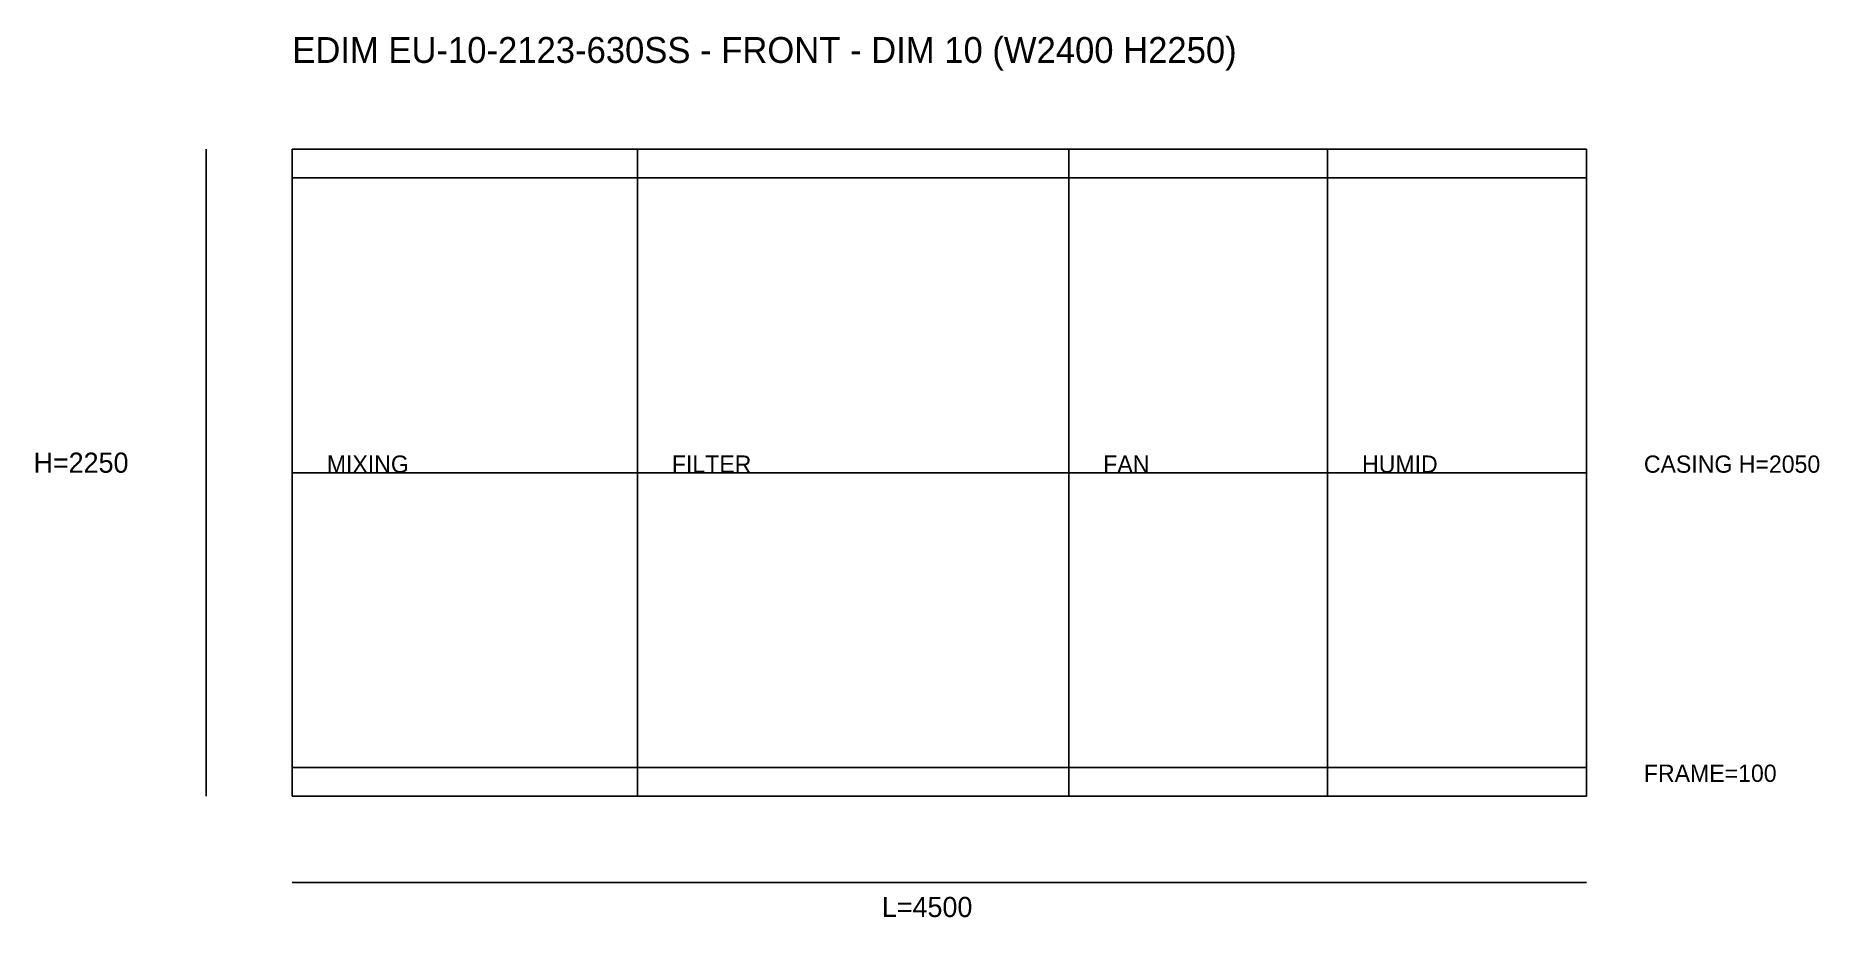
# Model space of a CAD drawing. Header units: millimetres. Extents: x -892 to 5310, y -421 to 2645.
import ezdxf

# ---------------------------------------------------------------- set-up
doc = ezdxf.new("R2010")
doc.units = ezdxf.units.MM
for name, color, linetype in [('DIM', 1, 'CONTINUOUS'), ('OUTLINE', 7, 'CONTINUOUS'), ('SECTION', 3, 'CONTINUOUS'), ('TEXT', 5, 'CONTINUOUS')]:
    doc.layers.add(name, color=color, linetype=linetype)

msp = doc.modelspace()

# ---------------------------------------------------------------- linework, layer by layer
at = {"layer": 'DIM'}
for p, q in [((-300, 0), (-300, 2250)), ((0, 1125), (4500, 1125)), ((0, -300), (4500, -300))]:
    msp.add_line(p, q, dxfattribs=at)
at = {"layer": 'OUTLINE'}
for p, q in [((4500, 2250), (0, 2250)), ((0, 2250), (0, 0)), ((4500, 0), (4500, 2250)), ((0, 2150), (4500, 2150)), ((0, 100), (4500, 100)), ((0, 0), (4500, 0))]:
    msp.add_line(p, q, dxfattribs=at)
at = {"layer": 'SECTION'}
for p, q in [((1200, 0), (1200, 2250)), ((2700, 0), (2700, 2250)), ((3600, 0), (3600, 2250))]:
    msp.add_line(p, q, dxfattribs=at)

# ---------------------------------------------------------------- texts
at = {"layer": 'DIM'}
for s, p in [('CASING H=2050', (4700, 1125)), ('FRAME=100', (4700, 50))]:
    msp.add_text(s, height=60, dxfattribs=at).set_placement(p)
at = {"layer": 'TEXT'}
for s, height, p in [('EDIM EU-10-2123-630SS - FRONT - DIM 10 (W2400 H2250)', 90, (0, 2550)), ('H=2250', 70, (-900, 1125)), ('MIXING', 60, (120, 1125)), ('FILTER', 60, (1320, 1125)), ('FAN', 60, (2820, 1125)), ('HUMID', 60, (3720, 1125)), ('L=4500', 70, (2050, -420))]:
    msp.add_text(s, height=height, dxfattribs=at).set_placement(p)

doc.saveas('drawing.dxf')
